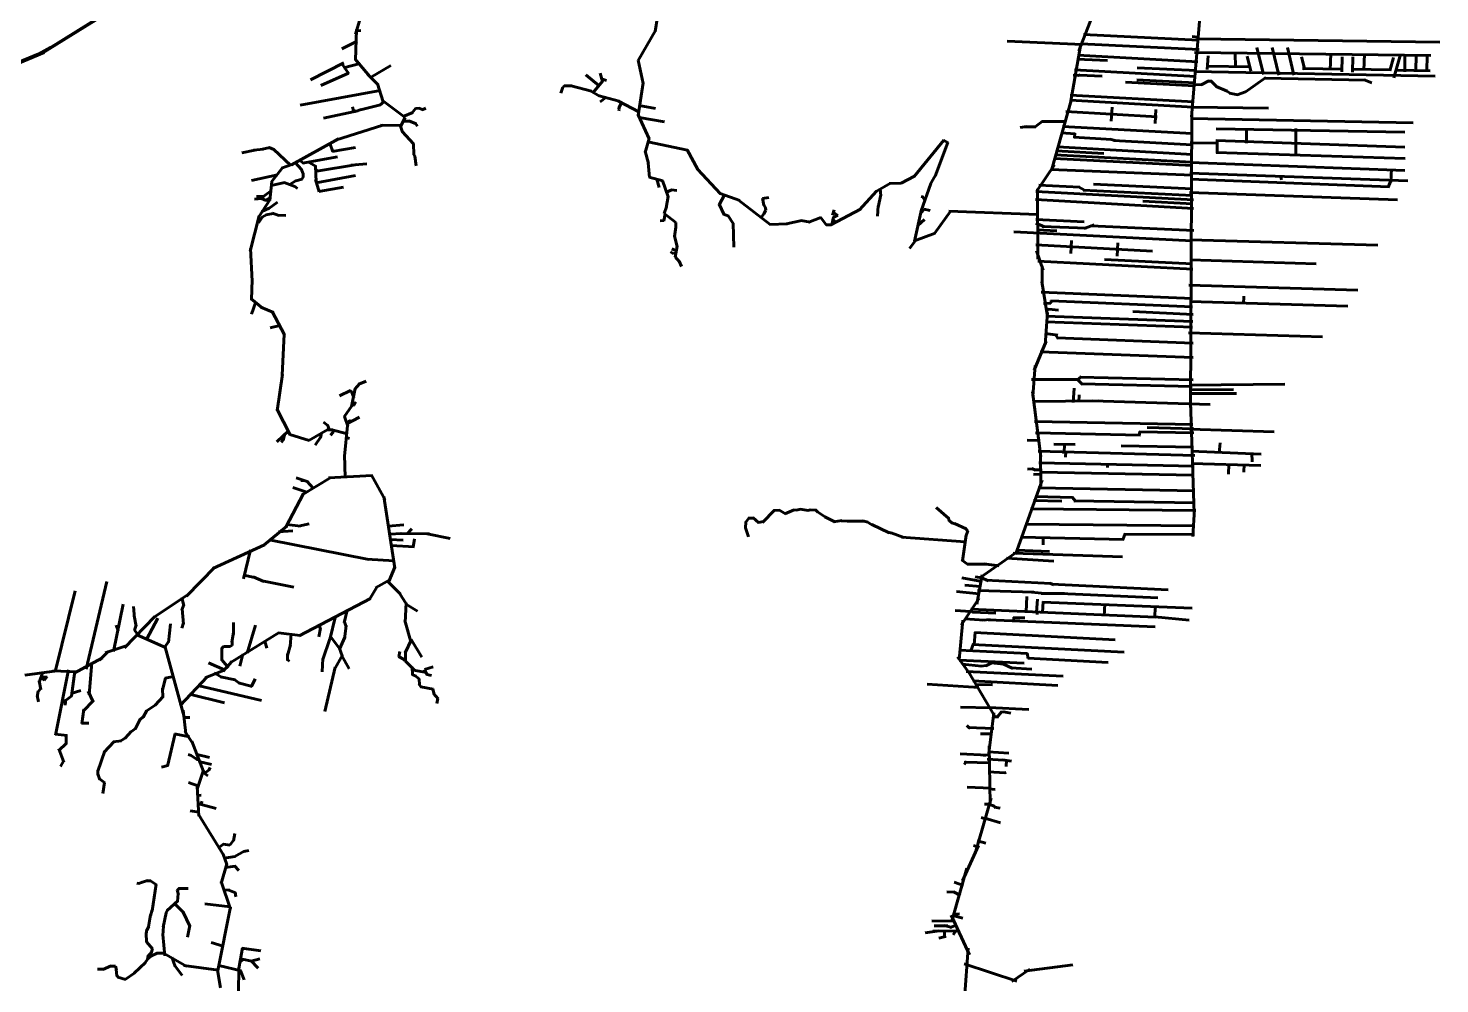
# Model space of a CAD drawing. Header units: inches. Extents: x 723419 to 759401, y 6910722 to 6968430.
# Drawn here: x 749036 to 757222, y 6952862 to 6958403 of the extents above; entities that cross this region are included whole.
import ezdxf

# ---------------------------------------------------------------- set-up
doc = ezdxf.new("R2010")
doc.units = ezdxf.units.IN
doc.header["$MEASUREMENT"] = 0
doc.layers.add('Linhas Axiais - Florianopolis', color=6, linetype='Continuous', lineweight=60)

msp = doc.modelspace()

# ---------------------------------------------------------------- linework, layer by layer
at = {"layer": 'Linhas Axiais - Florianopolis', "linetype": 'Continuous', "lineweight": 60}
for p, q in [((755130, 6958271.4), (755356.6, 6958863.8)), ((749118.2, 6958257.8), (749779.7, 6958667.7)), ((749155, 6958286.1), (749775.2, 6958672.2)), ((750975, 6958504.5), (750934.7, 6958367.6)), ((755781.7, 6957890), (755837.4, 6958534.3)), ((752685.8, 6958468.5), (752672.3, 6958383.5)), ((750939.9, 6958395.5), (750934, 6958218.3)), ((750965.2, 6958388.9), (750935.1, 6958388.1)), ((752673.9, 6958389.2), (752573.6, 6958215.5)), ((755156.2, 6958366.4), (755824.1, 6958334.3)), ((755787.3, 6958354.3), (755823.7, 6958351.5)), ((757222.4, 6958322.6), (755811.7, 6958342.3)), ((749128.4, 6958262.4), (747473.4, 6957571.4)), ((749098, 6958254.8), (747501.1, 6957595.6)), ((749166.2, 6958292.9), (749078.1, 6958244.9)), ((750855.2, 6958283.8), (750943.2, 6958327.2)), ((754713.1, 6958327.6), (755151, 6958308.6)), ((755080.6, 6957969.9), (755138.7, 6958301.5)), ((755141.6, 6958313.3), (755826.2, 6958278.6)), ((757170.6, 6958244.1), (755799.1, 6958261.4)), ((756035.4, 6958259.8), (756037.9, 6958174.5)), ((756161.7, 6958291.2), (756200.4, 6958135.4)), ((756251.3, 6958290.3), (756289.1, 6958130.6)), ((756339.5, 6958290.2), (756375.4, 6958130.6)), ((756586.8, 6958160.5), (756591, 6958256.7)), ((756781.4, 6958158.7), (756785, 6958253.6)), ((756955.9, 6958115.7), (756995.2, 6958250.9)), ((757020.6, 6958251), (757019.6, 6958150.9)), ((757085.6, 6958251.2), (757083.7, 6958151.7)), ((757149.4, 6958249.6), (757147.7, 6958150.7)), ((750672.9, 6958104.4), (750866.6, 6958202.1)), ((750853.6, 6958201.2), (750894.6, 6958138.2)), ((750865.3, 6958173.4), (750960.6, 6958198.7)), ((750932.6, 6958224.3), (751016.5, 6958123)), ((751139.5, 6958187.3), (751021.2, 6958117.2)), ((752573.9, 6958217.3), (752602.7, 6958081.8)), ((755294.6, 6958214.9), (755117, 6958224.1)), ((755819.2, 6958207.8), (755123.4, 6958246)), ((755467.4, 6958173.7), (755811, 6958157.9)), ((756126.3, 6958179.4), (755869.7, 6958182.1)), ((755873.4, 6958164.3), (755879, 6958242.9)), ((756105.2, 6958240.7), (756126.5, 6958154.3)), ((756420.2, 6958236.3), (756438.9, 6958162)), ((756426.5, 6958169.3), (756662.1, 6958165.1)), ((756653.5, 6958149.2), (756656.2, 6958237.1)), ((756709.5, 6958166.2), (756938.9, 6958162.2)), ((756715.3, 6958147.6), (756717.7, 6958237.6)), ((756932.3, 6958155.6), (756954.6, 6958233.7)), ((750733.4, 6958070.9), (750893.6, 6958141.7)), ((751006, 6958134.3), (751066.4, 6958074)), ((752270.5, 6958132.9), (752347.5, 6958068.1)), ((752368.5, 6958097.3), (752312.6, 6958029.3)), ((752352.8, 6958141.8), (752367.5, 6958093.2)), ((752390.2, 6958099.6), (752361.2, 6958110)), ((752602.4, 6958087.1), (752572.8, 6957897.7)), ((755097.1, 6958129.8), (755129.2, 6958129.1)), ((755103.2, 6958162.3), (755807.1, 6958123.6)), ((755126.1, 6958128.4), (755136.9, 6958131.9)), ((755133.2, 6958131.3), (755263.5, 6958124.6)), ((755400, 6958090.3), (755800.5, 6958069.2)), ((755466.1, 6958103.9), (755802.1, 6958085.8)), ((757195.5, 6958125.2), (755798.4, 6958152.2)), ((755839.3, 6958075.6), (755883.3, 6958097.5)), ((755876.9, 6958096.3), (755900.1, 6958095.4)), ((755894, 6958097.3), (755931.1, 6958061.9)), ((756093, 6958031.9), (756213.9, 6958116.7)), ((756793, 6958101.4), (756203.3, 6958114.1)), ((756784.6, 6958103.5), (756828.9, 6958087)), ((757165.9, 6958155.2), (756977.7, 6958158.9)), ((750612.9, 6957956.5), (751078.1, 6958041.8)), ((751061.7, 6958080.4), (751094.8, 6957975.8)), ((752125.3, 6958026.2), (752136.8, 6958061.7)), ((752136.1, 6958060.3), (752146.4, 6958068.5)), ((752145.1, 6958068.2), (752187.9, 6958069)), ((752184.9, 6958069.2), (752302.2, 6958038.2)), ((752297, 6958040.2), (752349.5, 6958009.8)), ((752347.1, 6958010.7), (752462.8, 6957979.8)), ((755079.8, 6958015.7), (755795.5, 6957976.2)), ((755791.7, 6958074.1), (755845.1, 6958076.8)), ((755925.9, 6958064.8), (755989.9, 6958037)), ((755979.6, 6958043), (756008.3, 6958024.1)), ((756003.4, 6958026.3), (756050.6, 6958017.4)), ((756046.7, 6958017.4), (756096.4, 6958033.6)), ((750749.2, 6957882.3), (750948.5, 6957923.7)), ((750915.9, 6957947.4), (750922.5, 6957924.3)), ((750920.2, 6957927), (750937.8, 6957919.8)), ((750946.2, 6957923.1), (750965, 6957931.3)), ((750962.6, 6957930.4), (751078.9, 6957958.3)), ((751100.2, 6957978.1), (751076.1, 6957956.9)), ((751090.4, 6957983.6), (751221.9, 6957884.7)), ((751284, 6957938.8), (751261.2, 6957909.8)), ((751282.6, 6957938.1), (751303.2, 6957938.7)), ((751301.7, 6957938.9), (751325.7, 6957930.3)), ((751342, 6957939.9), (751321.3, 6957929.8)), ((752352.9, 6957976.8), (752386.1, 6958001.5)), ((752460.3, 6957980.9), (752578, 6957917.8)), ((752461.8, 6957940.2), (752477.4, 6957972.4)), ((752463, 6957930.9), (752461.8, 6957941.2)), ((752462, 6957923), (752463, 6957931.8)), ((752673.4, 6957936.6), (752580, 6957955)), ((754973.5, 6957585.6), (755083.8, 6957983.7)), ((755079.6, 6957985.2), (755792, 6957945.8)), ((755322.1, 6957945.5), (755317.3, 6957863.2)), ((755571.2, 6957849.6), (755575.9, 6957932.2)), ((756229, 6957939.7), (755783.9, 6957946.1)), ((751093.5, 6957840.9), (750818, 6957753.9)), ((751200.3, 6957838.4), (751078.9, 6957840.2)), ((751194.1, 6957840.2), (751207.6, 6957800.7)), ((751221.5, 6957885.7), (751197, 6957836)), ((751247.8, 6957864.3), (751206.4, 6957864.3)), ((751266.8, 6957913.5), (751209.7, 6957891.1)), ((751285.1, 6957847.8), (751243, 6957865.1)), ((751293.7, 6957834.5), (751281, 6957852.1)), ((752572.6, 6957900.8), (752637.1, 6957761.3)), ((752726, 6957859.2), (752578.6, 6957884.9)), ((754875.6, 6957830.5), (754918.9, 6957863.7)), ((754915.3, 6957862.7), (755056.6, 6957862.7)), ((755582.6, 6957889.6), (755053.5, 6957919.1)), ((755776.8, 6956204.2), (755783.7, 6957915)), ((757068.2, 6957855.1), (755777.9, 6957878.5)), ((750835.2, 6957761.4), (750563.1, 6957610.6)), ((751270.8, 6957733), (751205.7, 6957804.2)), ((752636.9, 6957762.7), (752613.6, 6957682.1)), ((754788.8, 6957827.4), (754828.3, 6957832.1)), ((754817.3, 6957831.7), (754879.3, 6957831.7)), ((755108.5, 6957791), (755027, 6957796.8)), ((755033.5, 6957833.5), (755787, 6957792.5)), ((755318.6, 6957758.2), (755101, 6957770.5)), ((755104.7, 6957767.5), (755105.7, 6957794.1)), ((755340, 6957751.2), (755308.1, 6957759.6)), ((757020.5, 6957799.3), (755925.5, 6957819)), ((755931, 6957758.6), (755931, 6957678.4)), ((756102.2, 6957737.1), (756102.2, 6957821.2)), ((756387.6, 6957821.3), (756388.3, 6957662.3)), ((750275.9, 6957681.3), (750350, 6957696.4)), ((750343.4, 6957695.4), (750399.9, 6957701.4)), ((750395.4, 6957700.7), (750436.7, 6957710.6)), ((750434.4, 6957710.6), (750460.9, 6957700.2)), ((750458.3, 6957701.7), (750559.8, 6957607.4)), ((750785.4, 6957736.7), (750801.9, 6957686.5)), ((750934.1, 6957711.5), (750799.7, 6957688.4)), ((751270, 6957735), (751272.2, 6957669.5)), ((752614.1, 6957689.5), (752633, 6957618.6)), ((752629.4, 6957743.3), (752859.2, 6957695.7)), ((752857.4, 6957696.9), (752919.8, 6957582.8)), ((754173.7, 6957542.7), (754346.4, 6957754)), ((754370, 6957739.4), (754295.6, 6957544.7)), ((754344.9, 6957753.1), (754370.5, 6957738.4)), ((755273.3, 6957676), (754998.3, 6957691.5)), ((755787.9, 6957671.6), (755004.8, 6957714.7)), ((755786.4, 6957727.3), (755331, 6957752.7)), ((755774.8, 6957738.1), (755936.3, 6957736.7)), ((755925.2, 6957682.8), (757021.6, 6957647.2)), ((757020.7, 6957713.9), (755925.8, 6957751)), ((750571.2, 6957614.3), (750505.8, 6957590.6)), ((750620.9, 6957584.6), (750583.7, 6957624.5)), ((750610, 6957638.4), (750634.3, 6957618.5)), ((750830.5, 6957657.7), (750627.6, 6957619.8)), ((750702.8, 6957603.3), (750660.4, 6957627.7)), ((750705.7, 6957509.4), (750701.4, 6957606.8)), ((750710.4, 6957573.4), (750943.2, 6957613.4)), ((750999.4, 6957617.5), (750906.4, 6957609.2)), ((751271.4, 6957673.7), (751279.7, 6957657.4)), ((751286.2, 6957605.8), (751278.4, 6957661.6)), ((752632.4, 6957622), (752638.8, 6957537.8)), ((752879.3, 6957673.1), (752869.2, 6957673.1)), ((754886.9, 6957462.1), (754988.2, 6957610.9)), ((755786.9, 6957606.1), (754983.5, 6957648.4)), ((755785.2, 6957627), (754990.6, 6957669)), ((757020.7, 6957577.1), (755774.7, 6957623.8)), ((750330.1, 6957519.8), (750481.2, 6957552.4)), ((750449.2, 6957514.3), (750437.6, 6957404.7)), ((750508.9, 6957592.4), (750448, 6957511.3)), ((750553.1, 6957495.9), (750590.6, 6957519.2)), ((750587.5, 6957517.7), (750624, 6957528.3)), ((750630.8, 6957559.1), (750619.3, 6957587.1)), ((750622.7, 6957527.6), (750631.7, 6957543.1)), ((750631.3, 6957541.1), (750630.5, 6957561.7)), ((750699.6, 6957588.4), (750715.7, 6957572.3)), ((750722.7, 6957454.7), (750702.5, 6957525.9)), ((750934.1, 6957549.5), (750705.6, 6957507)), ((752637.8, 6957539.5), (752717, 6957517.5)), ((752682.5, 6957528.6), (752695.5, 6957479.8)), ((752715.3, 6957519), (752748.3, 6957425.9)), ((752918.2, 6957585), (753051.9, 6957443)), ((754098.4, 6957504.1), (754175.6, 6957544.2)), ((754298.5, 6957551.4), (754267.1, 6957497)), ((755787.4, 6957549.9), (754965.3, 6957584.3)), ((757036.9, 6957517.3), (755772.2, 6957562.2)), ((756929, 6957484.1), (755775.1, 6957528.5)), ((756303.7, 6957524.5), (756299.2, 6957546.9)), ((756922.3, 6957481.7), (756942.7, 6957527)), ((756939.5, 6957509.5), (756941.7, 6957586.7)), ((750360, 6957427.4), (750405.7, 6957429.4)), ((750403.3, 6957428.7), (750446.9, 6957461.1)), ((750525, 6957508.5), (750445.3, 6957490.1)), ((750582.2, 6957485.5), (750521.4, 6957508.7)), ((750597.2, 6957473.5), (750580.7, 6957486.4)), ((750863.8, 6957480.7), (750721.3, 6957456.1)), ((752769.5, 6957466.5), (752738.1, 6957451.9)), ((752797.2, 6957462.3), (752766.5, 6957466.2)), ((753044.2, 6957379.3), (753074.9, 6957436.3)), ((753048.8, 6957445), (753163, 6957403.3)), ((753857.9, 6957349.8), (753956.3, 6957458.8)), ((753949.3, 6957454), (754036.4, 6957504.3)), ((753964.5, 6957365.7), (753980.5, 6957437)), ((753977.8, 6957473.6), (753980.1, 6957430.9)), ((754030, 6957502.7), (754099.7, 6957504.4)), ((754270, 6957503.4), (754214.7, 6957344.6)), ((754879.8, 6957456.7), (755794.3, 6957408.5)), ((754892.3, 6957064), (754889.5, 6957470.9)), ((754897.5, 6957493.2), (755135, 6957481.6)), ((755126.3, 6957483.9), (755161.8, 6957463)), ((755154, 6957464.7), (755789, 6957433.1)), ((755213.8, 6957499.1), (755786.6, 6957471.4)), ((756977.7, 6957407.1), (755771.7, 6957449.8)), ((750348.7, 6957410.9), (750392.4, 6957415.6)), ((750438.3, 6957407.5), (750373.4, 6957308.4)), ((750389.2, 6957415.8), (750416.3, 6957404.7)), ((750433.8, 6957359.2), (750391.8, 6957339.4)), ((750412.9, 6957404.6), (750441.6, 6957418.5)), ((750481.6, 6957394), (750431.7, 6957358)), ((752738.1, 6957367.1), (752724.1, 6957328.1)), ((752748, 6957427.9), (752736.4, 6957361.1)), ((753043.2, 6957382.8), (753072.6, 6957321.6)), ((753153.1, 6957407.2), (753338.8, 6957264.7)), ((753331.2, 6957421.7), (753294.2, 6957415.6)), ((753294.9, 6957416.6), (753301.7, 6957376.3)), ((753300.2, 6957379.9), (753313.5, 6957360.4)), ((753313.7, 6957348.8), (753302.8, 6957327.4)), ((753312.8, 6957361.9), (753313.5, 6957347.6)), ((753691.5, 6957262.1), (753863.4, 6957353.9)), ((753700.9, 6957319.6), (753709.4, 6957350.7)), ((753962.4, 6957312.5), (753965.3, 6957373)), ((754216.7, 6957352.7), (754176.6, 6957168.8)), ((754232.5, 6957353.7), (754211.9, 6957332)), ((754213.9, 6957427.5), (754224.1, 6957425.9)), ((754222.6, 6957426.6), (754236.2, 6957403)), ((754266.5, 6957346.5), (754230.8, 6957353.8)), ((754877.3, 6957409.4), (755793.4, 6957357.5)), ((755499.9, 6957399.8), (755789.1, 6957384)), ((750375.7, 6957314.8), (750323.3, 6957110.5)), ((750373.7, 6957275), (750365, 6957277)), ((750394, 6957308.7), (750372.3, 6957274.4)), ((750419.7, 6957322.9), (750392.3, 6957307.1)), ((750456.9, 6957329.4), (750415.3, 6957321.7)), ((750490.1, 6957317.9), (750452.4, 6957329.7)), ((750530.6, 6957317.1), (750484.7, 6957318.3)), ((752701.1, 6957286), (752723.7, 6957287.9)), ((752730.2, 6957326.2), (752723.3, 6957286.6)), ((752723.9, 6957329.4), (752792.3, 6957276)), ((752791.3, 6957277.3), (752791.3, 6957246.5)), ((753069.1, 6957324.8), (753099.3, 6957312.5)), ((753125.1, 6957270.9), (753095.6, 6957314.9)), ((753128.4, 6957132.9), (753124.4, 6957273.2)), ((753303.4, 6957328.3), (753284.9, 6957304.4)), ((753336.7, 6957265.4), (753438.7, 6957268.4)), ((753433, 6957267.7), (753523.1, 6957287.7)), ((753518.8, 6957288), (753570.2, 6957278.7)), ((753563.9, 6957278.7), (753632.7, 6957305.8)), ((753630.9, 6957306.4), (753665.1, 6957261.3)), ((753706.6, 6957308.2), (753697, 6957263.7)), ((753702.6, 6957292.9), (753720.8, 6957276.6)), ((753704, 6957335.9), (753731.6, 6957316.9)), ((753731.7, 6957318.4), (753705, 6957305.9)), ((754234.7, 6957294.7), (754195.7, 6957258.5)), ((754292.6, 6957212.6), (754386.1, 6957343.8)), ((754375.6, 6957342.3), (754892.1, 6957322)), ((755160.1, 6957280.1), (754880.3, 6957294.6)), ((754930.5, 6957251.5), (754880.7, 6957272.4)), ((752791.4, 6957248.5), (752783.9, 6957195.4)), ((752783.9, 6957198.3), (752799.2, 6957135.2)), ((753663.2, 6957262.8), (753695.3, 6957262.8)), ((754175.5, 6957169.4), (754296.9, 6957215.5)), ((754752.9, 6957222.8), (755786.7, 6957169.7)), ((755000.9, 6957227.4), (754884.8, 6957233.2)), ((754916.4, 6957253.5), (755173.5, 6957242.6)), ((755160, 6957241.7), (755217.8, 6957262.1)), ((755199.5, 6957257.9), (755795.6, 6957230.2)), ((750325.5, 6957125.7), (750335, 6956935.5)), ((752760.6, 6957106.8), (752779.2, 6957094.5)), ((752768.2, 6957123.1), (752786.2, 6957116)), ((752777.7, 6957094.3), (752793.8, 6957103.6)), ((752784.8, 6957116.1), (752796.6, 6957118.7)), ((752799.2, 6957138.6), (752788.5, 6957076.3)), ((754147.9, 6957124.7), (754183.4, 6957173.3)), ((755556.6, 6957109.4), (754879.9, 6957146.9)), ((754921.4, 6957000.1), (754883.5, 6957111.4)), ((755082.1, 6957096.4), (755086.3, 6957172.7)), ((755351.6, 6957081.7), (755355.8, 6957158.5)), ((756863.1, 6957145.7), (755775.2, 6957175.9)), ((752788.2, 6957077.5), (752813.8, 6957049.2)), ((752812, 6957052.2), (752825.6, 6957021)), ((755790.3, 6957005.1), (754890.9, 6957051.6)), ((754915.9, 6956912.3), (754915.9, 6957024.1)), ((755278.9, 6957061.6), (755788.9, 6957037)), ((756506.5, 6957037.4), (755775.7, 6957059.8)), ((750335, 6956944.8), (750330.9, 6956829.6)), ((755788.7, 6956835.2), (754910, 6956873)), ((754947.8, 6956732), (754914.3, 6956934)), ((756747.2, 6956884.8), (755768, 6956912.9)), ((750329.5, 6956834.2), (750393.2, 6956780.8)), ((750330.5, 6956744.3), (750356.1, 6956816.2)), ((750386, 6956785.5), (750457.9, 6956755.1)), ((754924.8, 6956807.3), (754967.3, 6956809)), ((754964.3, 6956807.9), (754969, 6956813.9)), ((754966.4, 6956822.9), (755789.3, 6956787.3)), ((754968.3, 6956811.9), (754968.3, 6956823.4)), ((756688.4, 6956791.5), (755773.6, 6956817.7)), ((756087, 6956849.6), (756083.9, 6956803.2)), ((750450.5, 6956759.9), (750521.6, 6956625)), ((754934.6, 6956567.1), (754947.3, 6956755.3)), ((754936.3, 6956765.5), (754957.9, 6956773.7)), ((754937.4, 6956733.6), (755789.6, 6956702)), ((754938.2, 6956700.4), (755788.8, 6956668.6)), ((754954.2, 6956773.2), (755011.8, 6956768.3)), ((755442.1, 6956759.4), (755792.8, 6956743.4)), ((750439, 6956664.9), (750495.8, 6956678.7)), ((750520.3, 6956628.9), (750509.8, 6956391)), ((754934.6, 6956632.5), (755007.9, 6956623.1)), ((754991, 6956628.9), (755009.3, 6956601.9)), ((756543.1, 6956613.8), (755765.7, 6956637.2)), ((754869.5, 6956419.8), (754939.4, 6956587.9)), ((755000.7, 6956606.9), (755791.6, 6956576)), ((754862, 6956269.5), (754875.3, 6956447.6)), ((754905.1, 6956526.8), (755793.1, 6956493.7)), ((750510.2, 6956397.1), (750479.6, 6956184.9)), ((755126.5, 6956365.3), (754854, 6956366.6)), ((755117.1, 6956360.9), (755143.7, 6956383)), ((755149.9, 6956337.8), (755117.8, 6956370)), ((755135, 6956380.3), (755791.6, 6956363.3)), ((750841.8, 6956272.1), (750904.7, 6956302.1)), ((750903.6, 6956302.7), (750912.3, 6956294)), ((750910.6, 6956296.5), (750925, 6956260.6)), ((750932.1, 6956313), (750911.1, 6956209.5)), ((750957.1, 6956341.3), (750930.1, 6956309.1)), ((750996.2, 6956356.2), (750953.6, 6956339.3)), ((754909.1, 6955916.7), (754861.1, 6956295.7)), ((755103, 6956315.3), (755097.2, 6956232.3)), ((755142.1, 6956340.6), (755785.9, 6956325)), ((755770.3, 6956305.4), (756026.7, 6956308.6)), ((756323.3, 6956338.7), (755771.6, 6956332.7)), ((756043.7, 6956285.6), (755771.8, 6956284.5)), ((750912.4, 6956212.9), (750869.4, 6956149.6)), ((750928.1, 6956220), (750908.9, 6956216.1)), ((750935.7, 6956237), (750926.4, 6956219)), ((754861.2, 6956239.3), (755242.3, 6956241.9)), ((755130.6, 6956277.5), (755129.9, 6956234.4)), ((755891.3, 6956221.7), (755207.9, 6956242.2)), ((755776.3, 6956238.9), (755798.8, 6955589.9)), ((750478.6, 6956195.2), (750555, 6956044.9)), ((750749.3, 6956119.3), (750774, 6956099.5)), ((750869.7, 6956152.3), (750889.2, 6956094.5)), ((750956.9, 6956146.8), (750880, 6956107.5)), ((750906.6, 6956128.6), (750881.2, 6956115.6)), ((754871.3, 6956123.2), (755789.9, 6956104.7)), ((750478.7, 6956004.5), (750545.5, 6956069)), ((750525.1, 6956051.5), (750515.1, 6956014.4)), ((750552.5, 6956046.8), (750664.9, 6956011.8)), ((750662.9, 6956011.9), (750773.6, 6956075.8)), ((750737.4, 6956057.7), (750730.7, 6956028.3)), ((750769.1, 6956073.7), (750802.4, 6956073.7)), ((750771.5, 6956103.2), (750784.3, 6956071.7)), ((750789.2, 6956042.6), (750803.8, 6956061.5)), ((750797.2, 6956073.9), (750887.8, 6956051.8)), ((750802.3, 6956059), (750806.9, 6956072.4)), ((750888.1, 6956100.2), (750871, 6955921.1)), ((755486.1, 6956043), (754878.5, 6956056.5)), ((755479.3, 6956062.2), (755797, 6956055.8)), ((755479.9, 6956040.1), (755483.3, 6956064.8)), ((755525.7, 6956087.8), (755796.6, 6956080)), ((756262.9, 6956062.5), (755770.1, 6956077.9)), ((750502.7, 6956001.9), (750516.2, 6956017.8)), ((750701.2, 6955985.8), (750732.6, 6956033.1)), ((750899.6, 6956023), (750879.5, 6956029.1)), ((754829.7, 6956013.7), (754905.7, 6956011.7)), ((754984.9, 6955990.5), (755108, 6955988.4)), ((755042.9, 6955936), (755047.4, 6955994.2)), ((755373.9, 6955980.7), (755794.8, 6955973.2)), ((755943.1, 6955940), (755948.3, 6955998.4)), ((750871.1, 6955931.4), (750875.1, 6955797.6)), ((754894.1, 6955949.5), (755801.6, 6955925.7)), ((754897.6, 6955882.4), (755798.3, 6955863.9)), ((754908.2, 6955747), (754906.6, 6955953.2)), ((755051.3, 6955915.5), (755053, 6955948.1)), ((755295.5, 6955856.2), (755296.3, 6955877.8)), ((755779.7, 6955879), (756185.4, 6955867.4)), ((756187.3, 6955933.5), (755780.4, 6955950.5)), ((755998.3, 6955874.6), (755997.5, 6955817.8)), ((756085.9, 6955828.9), (756087.1, 6955875.8)), ((756131.6, 6955940), (756135.2, 6955888.8)), ((750590.9, 6955794.9), (750658.9, 6955772.4)), ((750790.4, 6955798.7), (750624.4, 6955697.8)), ((750776.9, 6955795.9), (751031.1, 6955809)), ((751027.2, 6955811.2), (751105.4, 6955668.8)), ((754831.8, 6955846.7), (754859.3, 6955848.9)), ((754856.7, 6955849.1), (754877.6, 6955840.5)), ((754865.7, 6955815.8), (754910.1, 6955816.9)), ((754873.9, 6955841.4), (754910.3, 6955842.8)), ((754906.9, 6955828.6), (755792.8, 6955810.8)), ((750571.3, 6955739.4), (750652.2, 6955713.1)), ((750625.3, 6955786.5), (750625.3, 6955772.4)), ((750654.2, 6955774.7), (750689.4, 6955735.3)), ((754762, 6955352.1), (754916.4, 6955783.1)), ((755799.1, 6955720.1), (754893.5, 6955737.2)), ((750632.2, 6955705.3), (750530.9, 6955509.1)), ((751098.3, 6955688.4), (751162, 6955271.3)), ((755030.8, 6955660.9), (754865.6, 6955663.6)), ((755092.8, 6955682.4), (754878.5, 6955687.6)), ((755089.9, 6955684.2), (755111.8, 6955659)), ((755100.3, 6955663.3), (755799.4, 6955649.9)), ((753215, 6955562.9), (753197.2, 6955538.9)), ((753243, 6955562.8), (753211.4, 6955561)), ((753273.3, 6955534.9), (753237.6, 6955565)), ((753364, 6955607.6), (753294.7, 6955537.6)), ((753392.8, 6955608.5), (753359.6, 6955606.2)), ((753428.3, 6955586.7), (753388.4, 6955609.8)), ((753478.3, 6955610.7), (753424.4, 6955587.1)), ((753492.2, 6955607.7), (753474.7, 6955610.1)), ((753517.1, 6955614.8), (753489.6, 6955607.7)), ((753559.4, 6955606.9), (753513, 6955614.3)), ((753573, 6955610.2), (753556.7, 6955607)), ((753606.9, 6955608.1), (753569.1, 6955609.7)), ((753614.8, 6955597.3), (753604.7, 6955609.1)), ((753665.7, 6955564.1), (753612.8, 6955599.2)), ((753714.1, 6955540.1), (753656.6, 6955569.8)), ((753755.9, 6955547.5), (753707.3, 6955540.8)), ((753794.5, 6955544.4), (753750.6, 6955547.4)), ((753905.7, 6955538.5), (753874.2, 6955546.7)), ((754375, 6955559.2), (754300.8, 6955623.3)), ((754377.8, 6955547.1), (754373.1, 6955562)), ((754393, 6955534.1), (754376.7, 6955549.1)), ((754848.4, 6955616.1), (755803.8, 6955606.2)), ((755789.6, 6955456.1), (755799.5, 6955614.8)), ((750535.8, 6955515.9), (750402, 6955405.6)), ((750570.6, 6955489.3), (750487.3, 6955482.9)), ((750535.2, 6955526), (750614.8, 6955516)), ((750665, 6955529.3), (750604.4, 6955514.7)), ((751215, 6955523), (751122.8, 6955515.8)), ((751203.7, 6955473.9), (751131, 6955469.4)), ((751362.4, 6955470.2), (751193.8, 6955473.7)), ((751260.6, 6955500.4), (751233, 6955471.5)), ((751482.9, 6955444.7), (751349.8, 6955470.9)), ((753195.6, 6955506.1), (753213.4, 6955453.3)), ((753198.7, 6955543), (753196.6, 6955502.5)), ((753302.8, 6955542.8), (753269.4, 6955536.1)), ((753886.5, 6955545.4), (753785.4, 6955544.8)), ((753932.4, 6955521.9), (753898.3, 6955542.2)), ((754029.3, 6955476.1), (753928.1, 6955524.3)), ((754047.1, 6955475.4), (754019.1, 6955480.4)), ((754114.1, 6955449.3), (754040.6, 6955477)), ((754412.1, 6955529.8), (754390, 6955535.3)), ((754475.1, 6955500.6), (754407.7, 6955531.1)), ((754485.5, 6955486.3), (754472.3, 6955502.5)), ((754473.7, 6955455.7), (754485.4, 6955487.7)), ((754819.1, 6955527.5), (755799.2, 6955517.9)), ((755384.8, 6955436.2), (755397.8, 6955473.3)), ((755799.1, 6955467.4), (755391.9, 6955469.3)), ((750406.1, 6955408.1), (750107.6, 6955271)), ((750433.9, 6955436), (751012, 6955322)), ((751210.3, 6955435.3), (751135.5, 6955438)), ((751274.3, 6955396.4), (751141.6, 6955402.8)), ((751276.8, 6955441.4), (751269.5, 6955394.1)), ((754470.2, 6955424.2), (754100.3, 6955451.5)), ((754453.6, 6955314.4), (754475.3, 6955464.2)), ((755390.2, 6955439), (754793, 6955451.7)), ((754923.2, 6955407), (754923.2, 6955452.9)), ((750284.9, 6955210.1), (750326, 6955377.5)), ((751000, 6955324.1), (751159.4, 6955315.4)), ((754483.8, 6955295.6), (754449.4, 6955321)), ((754561.1, 6955220.7), (754779, 6955372.2)), ((754984.1, 6955313.3), (754710.3, 6955329.2)), ((755382.9, 6955337), (754748.1, 6955359)), ((754959.4, 6955368.8), (754768.1, 6955375.8)), ((750118.3, 6955277.9), (749953.8, 6955110)), ((750286.5, 6955231.8), (750348.5, 6955218)), ((750402.9, 6955195.1), (750340.7, 6955221)), ((751162, 6955278.3), (751126.7, 6955195.2)), ((754591.6, 6955295.8), (754480.7, 6955295.8)), ((754528.4, 6955221.3), (754569, 6955215.8)), ((754537.7, 6955062.9), (754569, 6955234.2)), ((754666.6, 6955284.9), (754578.7, 6955296.3)), ((749309.2, 6955140.5), (749191.5, 6954671.4)), ((749492.6, 6955194.4), (749372.7, 6954686.8)), ((750575.6, 6955162), (750393, 6955197.6)), ((751057.5, 6955162.3), (751018, 6955094.1)), ((751133, 6955204.6), (751051, 6955157.3)), ((751115.7, 6955200.8), (751194.8, 6955121.7)), ((754450.9, 6955215.7), (754567.5, 6955195.3)), ((754467.7, 6955172.5), (754558.6, 6955165.8)), ((754541.7, 6955143.2), (754867.8, 6955132.3)), ((754564.2, 6955216.9), (754604.6, 6955198.5)), ((754589.5, 6955202.4), (754966.7, 6955183.4)), ((754960.8, 6955185.6), (754983.3, 6955175.1)), ((754971.1, 6955179.1), (755647.7, 6955147.2)), ((749587.7, 6955062.9), (749530, 6954789.5)), ((749964, 6955119.1), (749762.3, 6954985.9)), ((749926.9, 6955101.9), (749938.2, 6955053.9)), ((749937.8, 6955058.7), (749926.9, 6955030.8)), ((751021.4, 6955096.3), (750606.8, 6954879.8)), ((751185.6, 6955132.5), (751232.7, 6955058.9)), ((751228.1, 6955070.9), (751223, 6954957.2)), ((751229.5, 6955061.7), (751293.5, 6955023.4)), ((754419, 6955136.2), (754550.7, 6955123.5)), ((754447.7, 6954942.1), (754551.4, 6955098.4)), ((754823.1, 6955019.2), (754827.3, 6955108.3)), ((754931.1, 6955124.7), (754854.7, 6955133.1)), ((754884.3, 6955016.4), (754888.9, 6955091.6)), ((755045.3, 6955125.8), (754911, 6955125.8)), ((754917.8, 6955015.4), (754921.5, 6955078.4)), ((754918, 6955075.8), (755786.2, 6955039.6)), ((755588.2, 6955100.7), (755023.5, 6955125.9)), ((755280.2, 6955063.1), (755276.1, 6954996.3)), ((749770.7, 6954992.4), (749594.1, 6954810.8)), ((749645.9, 6955049.5), (749652.8, 6954981.6)), ((749650.5, 6954995.6), (749662, 6954935.6)), ((749788.4, 6954981.9), (749721.5, 6954857.5)), ((749936, 6954948.1), (749928, 6955035.9)), ((750817.6, 6954993.1), (750784.8, 6954858.5)), ((750886.8, 6955029.3), (750869.2, 6954955.1)), ((754412, 6955026.2), (754502.9, 6955019.8)), ((754580.9, 6954970.6), (754468.9, 6954978.5)), ((754516.8, 6955014.8), (754501.6, 6955024.8)), ((754503.3, 6955034.2), (755574.3, 6954988.8)), ((754648.2, 6955010.3), (754514, 6955016)), ((754614.6, 6954973.8), (754571.5, 6954970.8)), ((755572.5, 6954931.2), (754602.4, 6954973.3)), ((754748.3, 6954984.5), (754816.5, 6954983.1)), ((754750.3, 6954965.1), (754751.4, 6954987.3)), ((754887.1, 6955003.3), (754888.2, 6955019.9)), ((755573.1, 6955050), (755568.9, 6954984.7)), ((755570.2, 6954989), (755768.4, 6954970.8)), ((749545.7, 6954942.3), (749558.1, 6954907.7)), ((749652.3, 6954913.2), (749672.5, 6954887.9)), ((749661.4, 6954944.3), (749652.8, 6954910.6)), ((749861.6, 6954949.1), (749850, 6954841.8)), ((749926.4, 6954924.3), (749936.5, 6954954.7)), ((750491, 6954898.1), (750206.9, 6954723.9)), ((750226.4, 6954900.4), (750217.3, 6954840.8)), ((750225.7, 6954957.6), (750225.7, 6954888.2)), ((750353.3, 6954940.7), (750305.3, 6954778.6)), ((750613.9, 6954882.3), (750487, 6954897.3)), ((750731, 6954924.9), (750721.9, 6954873.6)), ((750724.4, 6954943.7), (750731.5, 6954919.2)), ((750869.7, 6954961.4), (750880.8, 6954931.4)), ((750870, 6954861.1), (750879.3, 6954938.9)), ((751221.2, 6954969.1), (751256.3, 6954839.2)), ((754435.1, 6954740.7), (754455.5, 6954969.6)), ((754522.9, 6954827.1), (754528.3, 6954900.1)), ((754523.1, 6954898.6), (755340.5, 6954856)), ((749610.9, 6954823.3), (749483.3, 6954781.9)), ((749663, 6954886.9), (749835.2, 6954810.4)), ((749852, 6954848.8), (749825.6, 6954812)), ((749829.7, 6954814.1), (749941.3, 6954410.2)), ((750169.6, 6954818.7), (750157.5, 6954804.2)), ((750208, 6954817.7), (750168.8, 6954818.5)), ((750219.3, 6954825.8), (750206.5, 6954817.4)), ((750218, 6954849), (750218.9, 6954824.5)), ((750408, 6954848.9), (750420.6, 6954808)), ((750557, 6954827.1), (750539.3, 6954765.6)), ((750561.1, 6954890.8), (750556, 6954818.7)), ((750786.1, 6954862.5), (750744.5, 6954742.2)), ((750788.4, 6954875.7), (750841.7, 6954806)), ((750857.7, 6954764.1), (750838.7, 6954812)), ((750841.5, 6954801.5), (750872.7, 6954871.4)), ((751258.4, 6954857.7), (751222.4, 6954780.5)), ((751257.1, 6954859), (751319.7, 6954756.6)), ((754502.3, 6954791.7), (754517.5, 6954835.6)), ((754510.6, 6954829.6), (755391.7, 6954784.1)), ((749298.4, 6954661.9), (749467.1, 6954751.9)), ((749499, 6954788.7), (749449.9, 6954739.5)), ((750158.1, 6954739.7), (750196.8, 6954694.3)), ((750158.5, 6954808.2), (750159, 6954737.1)), ((750217.5, 6954731.7), (750165.9, 6954675.6)), ((750281.5, 6954772.5), (750263.5, 6954703.6)), ((750539.3, 6954740.1), (750550.6, 6954733.6)), ((750540.6, 6954775.5), (750540.6, 6954737.4)), ((750745.7, 6954749), (750741, 6954671.2)), ((750809.6, 6954683.4), (750858.2, 6954767.6)), ((750898.4, 6954688.3), (750852.7, 6954767.5)), ((751183.8, 6954760), (751216.7, 6954742.7)), ((751190.4, 6954789.1), (751184.8, 6954757.9)), ((751208, 6954737.5), (751225.8, 6954751.9)), ((751223.9, 6954732.8), (751278.2, 6954678.5)), ((751224.7, 6954790.3), (751224.1, 6954730)), ((754501.1, 6954654.4), (754426.1, 6954757.8)), ((754832.2, 6954777.3), (754435.7, 6954797.1)), ((754812.3, 6954721.5), (754435.9, 6954738.8)), ((754835.6, 6954747.6), (754829.7, 6954779.1)), ((755298.5, 6954725), (754833, 6954749.2)), ((749202.6, 6954676.5), (749016.7, 6954651.9)), ((749120.6, 6954671.1), (749098.7, 6954609.6)), ((749320.8, 6954670.4), (749179.1, 6954676.2)), ((749193.7, 6954304), (749270.3, 6954682.9)), ((749306.6, 6954675.2), (749288, 6954528.9)), ((749389.1, 6954536.7), (749404.7, 6954725.8)), ((750173.3, 6954681.2), (750062.7, 6954635.6)), ((750081.4, 6954723.6), (750178.8, 6954681.3)), ((750115.5, 6954664.4), (750160.1, 6954638.7)), ((750755.9, 6954440.3), (750815.9, 6954698.4)), ((751285.1, 6954645.7), (751261.6, 6954655.5)), ((751262.3, 6954700.8), (751264.6, 6954653.2)), ((751270.5, 6954680.6), (751345.4, 6954667.4)), ((751304.4, 6954628.7), (751278.3, 6954649.5)), ((751334.2, 6954684.9), (751349.7, 6954653)), ((751384.6, 6954699.1), (751334.4, 6954683.6)), ((751375.1, 6954650.3), (751348.7, 6954654.6)), ((754453.8, 6954714.8), (754565.1, 6954703)), ((755039, 6954645.4), (754476.7, 6954673.2)), ((754640.4, 6954416), (754489.9, 6954671.2)), ((754561.1, 6954703), (754593.7, 6954707.7)), ((754589.1, 6954706.5), (754625.3, 6954723.8)), ((754620.7, 6954723.2), (754693, 6954715.5)), ((754688.8, 6954717), (754746.1, 6954690.4)), ((754735.7, 6954693.8), (754857.2, 6954687.3)), ((749111.6, 6954578), (749091.9, 6954552.9)), ((749099.9, 6954620.1), (749108.7, 6954566.5)), ((749105.7, 6954640.4), (749145.3, 6954640.4)), ((749107.2, 6954641.5), (749131.1, 6954623.1)), ((749129.4, 6954621.1), (749146.8, 6954643.7)), ((749814.1, 6954563.8), (749832.8, 6954636.8)), ((749814.3, 6954575.3), (749817.6, 6954522.9)), ((749829.4, 6954633.7), (749878.8, 6954643.1)), ((750073.6, 6954641.6), (749916.6, 6954475.9)), ((750388.5, 6954505), (750019.3, 6954591.1)), ((750236.3, 6954624.7), (750151.8, 6954642.3)), ((750263.1, 6954603.7), (750229.3, 6954628)), ((750335.1, 6954586.7), (750255.4, 6954606.3)), ((750353.2, 6954630.2), (750331.6, 6954586)), ((751315.6, 6954582.3), (751301.9, 6954600.8)), ((751302.8, 6954630.9), (751304.4, 6954594.9)), ((751384.1, 6954570.6), (751312.2, 6954584)), ((751389.8, 6954539.7), (751382.1, 6954572.4)), ((754250.3, 6954599.5), (754548.4, 6954580.3)), ((755008.1, 6954591.8), (754514.2, 6954619.2)), ((754628.2, 6954596.4), (754525.9, 6954597.8)), ((749093.9, 6954557.9), (749087.9, 6954526.1)), ((749096.7, 6954497.8), (749088.4, 6954534.6)), ((749226.6, 6954485.4), (749289.6, 6954532.4)), ((749254.5, 6954513.2), (749250.6, 6954478.4)), ((749341.2, 6954563.3), (749284.5, 6954545)), ((749354.1, 6954442.6), (749415.6, 6954504.1)), ((749384, 6954559.1), (749412.3, 6954497)), ((749720.4, 6954442.7), (749777.7, 6954482.2)), ((749773.1, 6954478.3), (749818.5, 6954528.2)), ((750173.7, 6954491.3), (749971.9, 6954542.1)), ((751413.7, 6954514.1), (751386.5, 6954545.2)), ((751406.6, 6954486.9), (751412.6, 6954517.2)), ((749358.4, 6954454.9), (749347.5, 6954370.3)), ((749682.8, 6954393.4), (749705.6, 6954412.5)), ((749724.3, 6954446.5), (749702.4, 6954408.6)), ((749950.1, 6954313.8), (749933.8, 6954449.2)), ((749972.5, 6954406.5), (749936, 6954406.5)), ((754443, 6954465.9), (754617.9, 6954461.5)), ((754607, 6954199.7), (754636.3, 6954432.9)), ((754609.3, 6954463.6), (754838.3, 6954452.6)), ((754629.5, 6954409.7), (754662.4, 6954410.5)), ((754656, 6954408), (754681.1, 6954439.4)), ((754676.4, 6954436.4), (754699.7, 6954438.2)), ((754692.8, 6954438.2), (754734.1, 6954431.5)), ((749387.7, 6954374.1), (749344.8, 6954374.1)), ((749599.2, 6954286.5), (749633.3, 6954325.3)), ((749627.8, 6954319.8), (749658.4, 6954341.7)), ((749655.9, 6954339.1), (749685.8, 6954396.8)), ((749993.7, 6954252.3), (749944, 6954326.7)), ((754479, 6954359.3), (754499.4, 6954342.7)), ((754485.4, 6954348.2), (754635.6, 6954342.4)), ((749261.3, 6954300.8), (749193, 6954309.1)), ((749212.5, 6954213), (749257.4, 6954257.9)), ((749256.4, 6954307.3), (749256.4, 6954251.3)), ((749474.4, 6954203.8), (749534.2, 6954267.6)), ((749529.5, 6954265.9), (749576.8, 6954270.1)), ((749570.1, 6954268.4), (749603.9, 6954290.1)), ((749888.6, 6954313.8), (749843.9, 6954123.6)), ((749885, 6954311), (749971.3, 6954294)), ((750052.4, 6954092.1), (749984.9, 6954268.3)), ((754559.2, 6954311.1), (754628.6, 6954311.1)), ((754615.5, 6953906), (754608.3, 6954242.1)), ((749213.6, 6954225.1), (749242.8, 6954146.2)), ((749438.9, 6954095), (749480.5, 6954212.9)), ((749964.6, 6954190.9), (749981.4, 6954184.9)), ((749976.9, 6954187.8), (750015.2, 6954162.2)), ((750087.6, 6954173.6), (750009, 6954194)), ((750011.7, 6954163.3), (750027.6, 6954163.3)), ((754440.7, 6954195.8), (754596.7, 6954186.8)), ((754574.8, 6954186.4), (754614.7, 6954190.6)), ((754695.1, 6954159.6), (754598.1, 6954164.1)), ((754723.1, 6954198.4), (754603.1, 6954207.2)), ((754737.9, 6954152.7), (754686.4, 6954160.2)), ((754707.5, 6954121.6), (754709.1, 6954158.9)), ((749223, 6954121.8), (749241.4, 6954153.8)), ((749451.3, 6954045.5), (749439.1, 6954078.6)), ((749439.9, 6954072.3), (749439.9, 6954100.8)), ((749808.5, 6954118.5), (749846.5, 6954127)), ((750015.4, 6953990.2), (750053.3, 6954099.9)), ((750099.9, 6954133.8), (750025.8, 6954151.1)), ((750077.4, 6954067), (750047, 6954091.4)), ((750056.3, 6954082.1), (750086.4, 6954102.8)), ((750084.2, 6954100.6), (750090.6, 6954116.1)), ((754463.7, 6954133.5), (754480, 6954152.8)), ((754615.4, 6954143.8), (754464, 6954147.8)), ((754701.2, 6954086.1), (754603.2, 6954090.9)), ((754706.8, 6954088.1), (754695.4, 6954085.1)), ((749480.1, 6954026.9), (749448.8, 6954049.6)), ((749469.5, 6953966.2), (749478.9, 6954029.9)), ((749965.7, 6954029.7), (750024.9, 6954007.9)), ((750016.2, 6954006.5), (750026.2, 6953834.8)), ((754480.7, 6954001.6), (754620.3, 6953996.6)), ((754643, 6953988.2), (754608.4, 6953991.9)), ((750039.5, 6953956.5), (750015.5, 6953953.4)), ((750043.6, 6953921.8), (750039.7, 6953896.2)), ((754527.8, 6953616.6), (754620.6, 6953938)), ((749974.5, 6953865.4), (750028, 6953856.8)), ((750125.2, 6953877.9), (750017.4, 6953907)), ((750170.2, 6953605.4), (750022.6, 6953848.3)), ((754582.8, 6953904.1), (754614.7, 6953904.1)), ((754606.9, 6953902.5), (754635.3, 6953894.7)), ((754630.5, 6953896.9), (754648.5, 6953882.7)), ((754641, 6953886.6), (754673.1, 6953880.1)), ((754590.6, 6953816), (754562.4, 6953825.9)), ((754584.3, 6953821.9), (754674.9, 6953795.9)), ((750170.9, 6953673.1), (750139.1, 6953649.9)), ((750167.4, 6953672.5), (750207.7, 6953666.6)), ((750206.1, 6953666), (750229.1, 6953697.2)), ((750233.6, 6953733.3), (750226.5, 6953691.3)), ((754455.2, 6953459.7), (754547, 6953664.7)), ((754517.7, 6953664.3), (754541.9, 6953656.6)), ((754539.7, 6953691.5), (754589.8, 6953678.3)), ((750187.3, 6953553.1), (750166.5, 6953613.1)), ((750237, 6953600.1), (750171.6, 6953590.9)), ((750291.8, 6953632.7), (750231.1, 6953597.6)), ((750314.7, 6953635.4), (750286.1, 6953629.7)), ((750156, 6953443.6), (750187.3, 6953558)), ((750237.3, 6953543.8), (750178.8, 6953536.5)), ((750231.9, 6953545.1), (750258.3, 6953518.7)), ((754394.4, 6953232.1), (754479, 6953532.7)), ((749666, 6953444.5), (749680.3, 6953442.9)), ((749697.5, 6953451.2), (749677.9, 6953442.8)), ((749727.4, 6953460.2), (749693.5, 6953449.7)), ((749747, 6953458.6), (749724.4, 6953459.7)), ((749744.6, 6953459.4), (749779.7, 6953436.1)), ((749779, 6953440), (749754.1, 6953284.5)), ((750154.4, 6953455.7), (750210.2, 6953295)), ((754406.2, 6953450.6), (754459.7, 6953432.8)), ((749842.4, 6953287.9), (749903.5, 6953342.7)), ((749911.5, 6953415.4), (749899.2, 6953403.1)), ((749899.3, 6953405.8), (749906.9, 6953380.1)), ((749906.7, 6953385.9), (749902.7, 6953339.6)), ((749964.6, 6953414.5), (749907.7, 6953414.5)), ((750169.2, 6953406.9), (750204.8, 6953404.1)), ((750200, 6953405.1), (750239.2, 6953389.3)), ((750236.2, 6953392.9), (750240, 6953365.7)), ((754364.1, 6953394.3), (754409.1, 6953392.9)), ((754401.7, 6953394.4), (754442.7, 6953374.7)), ((749734.5, 6953191.9), (749745.8, 6953261.1)), ((749744.7, 6953255.7), (749755.4, 6953291.2)), ((749836.1, 6953274), (749819.1, 6953190.4)), ((749843.7, 6953289.3), (749835, 6953270.7)), ((749884.5, 6953327), (749939, 6953272.5)), ((749935, 6953277.6), (749972.8, 6953195.9)), ((750060.6, 6953325.9), (750208.2, 6953308.9)), ((750136, 6952940), (750210, 6953308.6)), ((754495.7, 6953029.7), (754387.8, 6953260.2)), ((754396.7, 6953258.4), (754457, 6953243.1)), ((754436.4, 6953266.9), (754397.7, 6953264.2)), ((749720.2, 6953152), (749724.4, 6953176.3)), ((749723.5, 6953172.8), (749734.9, 6953193.8)), ((749819.8, 6953195.5), (749816.9, 6953141.7)), ((749972.5, 6953199.5), (749959.4, 6953132.5)), ((754277.3, 6953226.3), (754412.1, 6953225.2)), ((754290.5, 6953197.8), (754369.3, 6953197.8)), ((754348.4, 6953172.2), (754352.7, 6953129.4)), ((754349.6, 6953199.6), (754393.3, 6953188.6)), ((754383.1, 6953188.9), (754423.3, 6953203.6)), ((749720.3, 6953155.7), (749722.8, 6953102.6)), ((749757, 6953064), (749722.3, 6953104.3)), ((749816.7, 6953147.8), (749828.7, 6953024.7)), ((750096.3, 6953102.3), (750167.4, 6953080.3)), ((754238.1, 6953158.1), (754318.5, 6953168.3)), ((754433.6, 6953168.6), (754281.8, 6953166.2)), ((754355.1, 6953135.4), (754316.5, 6953126.1)), ((754399.7, 6953146.3), (754418.4, 6953171.9)), ((749725.9, 6953001.9), (749754.7, 6953026.9)), ((749727.2, 6953001.2), (749729.5, 6953020.2)), ((749728.3, 6953017.5), (749752.1, 6953046.9)), ((749750.9, 6953044.4), (749756.3, 6953065.7)), ((749751.5, 6953024.5), (749783.4, 6953039.6)), ((749780.6, 6953038.8), (749833.8, 6953038.8)), ((749821, 6953039.7), (749956.5, 6952961.5)), ((749868.2, 6953015.4), (749888.4, 6952962.8)), ((750257.4, 6952951.5), (750278.2, 6953069.8)), ((750385.2, 6953053.8), (750274.8, 6953068.9)), ((754465.3, 6952775.4), (754486.9, 6953067.8)), ((749437.9, 6952946.9), (749476.2, 6952946.9)), ((749517.3, 6952965.8), (749469.7, 6952945.7)), ((749513.2, 6952964.9), (749542.4, 6952963.3)), ((749541.6, 6952964), (749547.6, 6952942.6)), ((749546.9, 6952947.5), (749549.8, 6952906.6)), ((749649.7, 6952922.8), (749717, 6952985.6)), ((749729.5, 6953005.9), (749713.1, 6952981.3)), ((749929.5, 6952910.5), (749884.5, 6952970.4)), ((749938.4, 6952968.4), (750139, 6952940.1)), ((750134.5, 6952941.8), (750151.2, 6952839.4)), ((750271, 6952937.2), (750141.3, 6952968.2)), ((750256, 6952807.2), (750257.7, 6952958.8)), ((750282, 6953005.2), (750261.9, 6952985.2)), ((750267, 6952939.5), (750288.2, 6952884.3)), ((750332.7, 6952993.9), (750277.6, 6953004.9)), ((750370.6, 6952953.4), (750327.8, 6952996.3)), ((750379.3, 6953007.3), (750329.4, 6952993.3)), ((754464.9, 6952976.9), (754769, 6952877.3)), ((754740, 6952875.1), (754845, 6952947.2)), ((754812.1, 6952934.6), (755093.8, 6952971.9)), ((749549.1, 6952909.2), (749559.7, 6952898.5)), ((749556.5, 6952900.2), (749599.4, 6952887.1)), ((749598.5, 6952887), (749653.8, 6952926))]:
    msp.add_line(p, q, dxfattribs=at)

doc.saveas('drawing.dxf')
